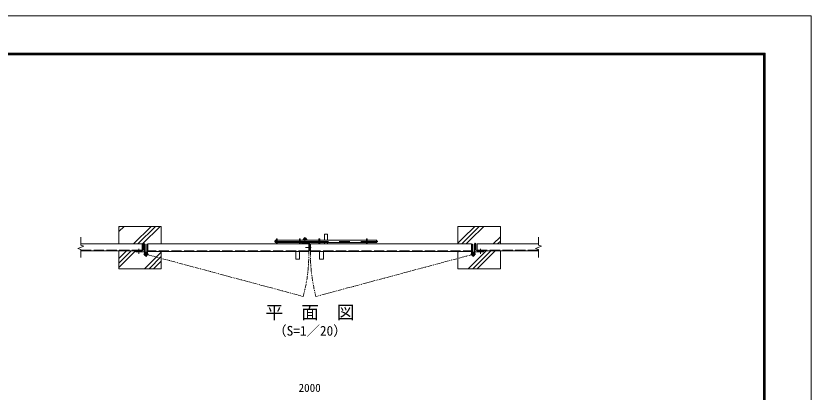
# Model space of a CAD drawing. Units: millimetres at full size; details may follow other scales. Extents: x -4200 to 4200, y -2970 to 2970.
# Drawn here: x -491 to 4200, y 753 to 2970 of the extents above; entities that cross this region are included whole.
import ezdxf
from ezdxf.enums import TextEntityAlignment as Align

# ---------------------------------------------------------------- set-up
doc = ezdxf.new("R2010")
doc.units = ezdxf.units.MM
doc.header["$LTSCALE"] = 10
for name, pattern in [('DASHED', [7.5, 6, -1.5]), ('USER1', [50.8, 31.75, -6.35, 6.35, -6.35]), ('USER2', [5, 2.5, -0.5, 0.5, -0.5, 0.5, -0.5])]:
    doc.linetypes.add(name, pattern=pattern)
doc.layers.add('0-0_D-TTL-TXT', color=7, linetype='Continuous')
for name, color, linetype, lineweight in [('0-1_D-STR3', 3, 'Continuous', 13), ('0-2_D-BMK', 2, 'USER1', 13), ('0-3_D-DCR-HCH', 7, 'Continuous', 13), ('0-4_D-STR1', 1, 'Continuous', 18), ('0-5_D-STR4', 7, 'Continuous', 18), ('0-7_D-STR-DIM', 7, 'Continuous', 13), ('0-B_D-TTL', 7, 'Continuous', 18)]:
    doc.layers.add(name, color=color, linetype=linetype, lineweight=lineweight)
doc.styles.add('ＭＳ ゴシック', font='')
doc.styles.get('ＭＳ ゴシック').set_extended_font_data('MS Gothic')

msp = doc.modelspace()

# ---------------------------------------------------------------- linework, layer by layer
at = {"layer": '0-1_D-STR3'}
for p, q in [((1038.57, 1645.85), (1040.57, 1647.85)), ((1038.57, 1645.85), (1038.57, 1636.85)), ((1040.57, 1634.85), (1040.57, 1647.85)), ((1040.57, 1647.85), (1046.99, 1647.85)), ((1046.99, 1627.35), (1046.99, 1656.85)), ((1051.49, 1656.85), (1046.99, 1656.85)), ((1051.49, 1627.35), (1051.49, 1656.85)), ((1051.49, 1647.85), (1182.49, 1647.85)), ((1182.49, 1627.35), (1182.49, 1656.85)), ((1182.49, 1656.85), (1186.99, 1656.85)), ((1186.99, 1656.85), (1186.99, 1627.35)), ((1186.99, 1647.85), (1296.99, 1647.85)), ((1296.99, 1656.85), (1296.99, 1627.35)), ((1301.49, 1656.85), (1296.99, 1656.85)), ((1301.49, 1627.35), (1301.49, 1656.85)), ((1301.49, 1647.85), (1577.49, 1647.85)), ((1329.07, 1683.85), (1329.07, 1647.85)), ((1329.07, 1683.85), (1348.07, 1683.85)), ((1348.07, 1683.85), (1348.07, 1647.85)), ((1577.49, 1627.35), (1577.49, 1656.85)), ((1577.49, 1656.85), (1581.99, 1656.85)), ((1581.99, 1627.35), (1581.99, 1656.85)), ((1581.99, 1647.85), (1636.57, 1647.85)), ((1636.57, 1647.85), (1636.57, 1634.85)), ((1636.57, 1647.85), (1638.57, 1645.85)), ((1638.57, 1645.85), (1638.57, 1636.85)), ((267.29, 1565.15), (267.29, 1624.85)), ((282.19, 1565.15), (282.19, 1624.85)), ((282.19, 1624.85), (286.69, 1624.85)), ((286.69, 1565.15), (286.69, 1624.85)), ((1038.57, 1636.85), (1040.57, 1634.85)), ((1040.57, 1634.85), (1046.99, 1634.85)), ((1051.49, 1634.85), (1182.49, 1634.85)), ((1186.99, 1634.85), (1296.99, 1634.85)), ((1232.99, 1627.35), (1198.99, 1627.35)), ((1199.49, 1634.35), (1199.49, 1631.35)), ((1229.49, 1634.35), (1199.49, 1634.35)), ((1229.49, 1631.35), (1199.49, 1631.35)), ((1199.99, 1634.35), (1199.99, 1634.85)), ((1228.99, 1634.85), (1228.99, 1634.35)), ((1229.49, 1634.35), (1229.49, 1631.35)), ((1236.99, 1623.35), (1236.99, 1589.35)), ((1240.99, 1586.35), (1240.99, 1631.35)), ((1301.49, 1634.85), (1577.49, 1634.85)), ((1329.07, 1627.35), (1329.07, 1634.85)), ((1348.07, 1627.35), (1348.07, 1634.85)), ((1581.99, 1634.85), (1636.57, 1634.85)), ((1638.57, 1636.85), (1636.57, 1634.85)), ((2197.29, 1565.15), (2197.29, 1624.85)), ((2201.79, 1624.85), (2197.29, 1624.85)), ((2201.79, 1565.15), (2201.79, 1624.85)), ((2216.69, 1565.15), (2216.69, 1624.85)), ((282.19, 1573.34), (279.78, 1569.54)), ((1160.99, 1582.35), (1160.99, 1537.35)), ((1182.99, 1582.35), (1182.99, 1537.35)), ((1240.99, 1586.35), (1239.99, 1586.35)), ((1300.99, 1582.35), (1300.99, 1537.35)), ((1322.99, 1582.35), (1322.99, 1537.35)), ((2201.79, 1573.34), (2204.2, 1569.54)), ((1182.99, 1537.35), (1160.99, 1537.35)), ((1300.99, 1537.35), (1322.99, 1537.35))]:
    msp.add_line(p, q, dxfattribs=at)
for points in [[(271.79, 1573.34), (271.79, 1624.85), (267.29, 1624.85)], [(1240.99, 1631.35), (1195.99, 1631.35), (1195.99, 1630.35)], [(2212.19, 1573.34), (2212.19, 1624.85), (2216.69, 1624.85)]]:
    msp.add_lwpolyline(points, dxfattribs=at)
for centre, radius, start, end in [((1214.49, 1653.25), 9.55, 325.56727, 214.43273), ((1214.49, 1653.25), 8.35, 319.70684, 220.29317), ((1214.49, 1653.25), 8.1, 318.19015, 221.80986), ((1214.49, 1653.25), 6.5, 303.82287, 236.17714), ((1198.99, 1630.35), 3, 180, 270.00011), ((1232.99, 1623.35), 4, 0.00001, 90.00011), ((276.99, 1565.15), 9.7, 57.58265, 0), ((276.99, 1565.15), 5.2, 57.58265, 0), ((1239.99, 1589.35), 3, 180, 270), ((2206.99, 1565.15), 9.7, 180, 122.41735), ((2206.99, 1565.15), 5.2, 180, 122.41735)]:
    msp.add_arc(centre, radius, start, end, dxfattribs=at)
at = {"layer": '0-2_D-BMK'}
for p, q in [((1201.17, 1653.25), (1227.81, 1653.25)), ((1214.49, 1639.93), (1214.49, 1666.58)), ((233.99, 1597.35), (233.99, 1568.35)), ((1035.15, 1641.35), (1643.9, 1641.35)), ((1217.13, 1604.85), (1251.74, 1604.85)), ((2249.99, 1597.35), (2249.99, 1568.35)), ((291.85, 1565.15), (262.13, 1565.15)), ((276.99, 1550.29), (276.99, 1580.02)), ((2192.13, 1565.15), (2221.85, 1565.15)), ((2206.99, 1550.29), (2206.99, 1580.02))]:
    msp.add_line(p, q, dxfattribs=at)
at = {"layer": '0-2_D-BMK', "linetype": 'USER2'}
for p, q in [((276.99, 1565.15), (1204.43, 1316.65)), ((2206.99, 1565.15), (1279.55, 1316.65))]:
    msp.add_line(p, q, dxfattribs=at)
for centre, start, end in [((276.99, 1565.15), 345, 1.02644), ((2206.99, 1565.15), 178.97356, 195)]:
    msp.add_arc(centre, 960.15, start, end, dxfattribs=at)
at = {"layer": '0-3_D-DCR-HCH'}
for p, q in [((116.99, 1699.35), (147.5, 1729.85)), ((116.99, 1725.86), (120.98, 1729.85)), ((202.6, 1625.85), (306.6, 1729.85)), ((229.11, 1625.85), (333.11, 1729.85)), ((255.63, 1625.85), (359.63, 1729.85)), ((2188.48, 1649.51), (2268.82, 1729.85)), ((2166.32, 1627.35), (2188.48, 1649.51)), ((2323.92, 1625.85), (2366.99, 1668.93)), ((2350.43, 1625.85), (2366.99, 1642.41)), ((116.99, 1487.22), (215.63, 1585.85)), ((116.99, 1513.73), (189.11, 1585.85)), ((116.99, 1540.25), (162.6, 1585.85)), ((268.73, 1479.85), (366.99, 1578.12)), ((295.24, 1479.85), (366.99, 1551.6)), ((2116.99, 1578.03), (2121.32, 1582.35)), ((2177.92, 1479.85), (2283.92, 1585.85)), ((2204.43, 1479.85), (2310.43, 1585.85)), ((2230.95, 1479.85), (2336.95, 1585.85)), ((321.76, 1479.85), (366.99, 1525.08))]:
    msp.add_line(p, q, dxfattribs=at)
for points in [[(2116.99, 1631.06), (2146.65, 1660.72), (2215.78, 1729.85)], [(2139.8, 1627.35), (2167.57, 1655.12), (2242.3, 1729.85)]]:
    msp.add_lwpolyline(points, dxfattribs=at)
at = {"layer": '0-4_D-STR1'}
for p, q in [((253.99, 1625.85), (-108.01, 1625.85)), ((260.99, 1625.35), (260.99, 1592.35)), ((1236.99, 1627.35), (286.99, 1627.35)), ((286.99, 1627.35), (286.99, 1587.35)), ((1236.99, 1627.35), (1236.99, 1587.35)), ((1246.99, 1627.35), (2196.99, 1627.35)), ((1246.99, 1627.35), (1246.99, 1587.35)), ((2196.99, 1627.35), (2196.99, 1587.35)), ((2222.99, 1625.35), (2222.99, 1592.35)), ((2229.99, 1625.85), (2229.99, 1585.85)), ((2229.99, 1625.85), (2591.99, 1625.85)), ((254.49, 1585.85), (221.49, 1585.85)), ((1231.99, 1582.35), (291.99, 1582.35)), ((1251.99, 1582.35), (2191.99, 1582.35)), ((2229.49, 1585.85), (2262.49, 1585.85)), ((2229.99, 1585.85), (2591.99, 1585.85))]:
    msp.add_line(p, q, dxfattribs=at)
at = {"layer": '0-4_D-STR1', "linetype": 'DASHED'}
for p, q in [((253.99, 1588.85), (-108.01, 1588.85)), ((1236.89, 1586.35), (287.09, 1586.35)), ((1247.09, 1586.35), (2196.89, 1586.35)), ((2229.99, 1588.85), (2591.99, 1588.85))]:
    msp.add_line(p, q, dxfattribs=at)
at = {"layer": '0-4_D-STR1'}
for points in [[(253.99, 1625.85), (253.99, 1585.85), (-108.01, 1585.85)], [(266.99, 1579.85), (266.99, 1629.85), (265.49, 1629.85)], [(2216.99, 1579.85), (2216.99, 1629.85), (2218.49, 1629.85)], [(216.99, 1581.35), (216.99, 1579.85), (266.99, 1579.85)], [(2266.99, 1581.35), (2266.99, 1579.85), (2216.99, 1579.85)]]:
    msp.add_lwpolyline(points, dxfattribs=at)
for centre, radius, start, end in [((265.49, 1625.35), 4.5, 90, 180), ((2218.49, 1625.35), 4.5, 360, 90), ((221.49, 1581.35), 4.5, 90, 180), ((254.49, 1592.35), 6.5, 270, 0), ((2229.49, 1592.35), 6.5, 180, 270), ((2262.49, 1581.35), 4.5, 360, 90)]:
    msp.add_arc(centre, radius, start, end, dxfattribs=at)
at = {"layer": '0-4_D-STR1', "linetype": 'DASHED'}
for centre, start, end in [((291.99, 1587.35), 180, 270), ((1231.99, 1587.35), 270, 0), ((1251.99, 1587.35), 180, 270), ((2191.99, 1587.35), 270, 0)]:
    msp.add_arc(centre, 5, start, end, dxfattribs=at)
at = {"layer": '0-5_D-STR4'}
for p, q in [((116.99, 1729.85), (366.99, 1729.85)), ((116.99, 1625.85), (116.99, 1729.85)), ((366.99, 1729.85), (366.99, 1627.35)), ((2116.99, 1729.85), (2116.99, 1627.35)), ((2366.99, 1729.85), (2116.99, 1729.85)), ((2366.99, 1625.85), (2366.99, 1729.85)), ((366.99, 1582.35), (366.99, 1479.85)), ((2116.99, 1582.35), (2116.99, 1479.85))]:
    msp.add_line(p, q, dxfattribs=at)
for points in [[(366.99, 1479.85), (116.99, 1479.85), (116.99, 1585.85)], [(2116.99, 1479.85), (2366.99, 1479.85), (2366.99, 1585.85)]]:
    msp.add_lwpolyline(points, dxfattribs=at)
at = {"layer": '0-7_D-STR-DIM'}
for p, q in [((-108.01, 1665.85), (-108.01, 1618.68)), ((2591.99, 1665.85), (2591.99, 1618.68)), ((-125.63, 1599.44), (-90.39, 1612.27)), ((-108.01, 1593.03), (-125.63, 1599.44)), ((-90.39, 1612.27), (-108.01, 1618.68)), ((2574.37, 1599.44), (2609.61, 1612.27)), ((2591.99, 1593.03), (2574.37, 1599.44)), ((2609.61, 1612.27), (2591.99, 1618.68)), ((-108.01, 1593.03), (-108.01, 1545.85)), ((2591.99, 1593.03), (2591.99, 1545.85))]:
    msp.add_line(p, q, dxfattribs=at)
at = {"layer": '0-B_D-TTL', "color": 2}
msp.add_lwpolyline([(-4200, 2970), (4200, 2970), (4200, -2970), (-4200, -2970)], close=True, dxfattribs=at)
at = {"layer": '0-B_D-TTL'}
for points in [[(-3930, 2750), (3930, 2750), (3930, -2750), (-3930, -2750)], [(-3927.5, 2747.5), (3927.5, 2747.5), (3927.5, -2747.5), (-3927.5, -2747.5)], [(-3925, 2745), (3925, 2745), (3925, -2745), (-3925, -2745)], [(-3922.5, 2742.5), (3922.5, 2742.5), (3922.5, -2742.5), (-3922.5, -2742.5)], [(-3920, 2740), (3920, 2740), (3920, -2740), (-3920, -2740)]]:
    msp.add_lwpolyline(points, close=True, dxfattribs=at)

# ---------------------------------------------------------------- texts
at = {"layer": '0-0_D-TTL-TXT', "style": 'ＭＳ ゴシック'}
for s, height, p in [('平\u3000面\u3000図', 76.98, (982.09, 1161.33)), ('（S=1／20）', 57.7, (1027.57, 1068.13))]:
    msp.add_text(s, height=height, dxfattribs=at).set_placement(p, align=Align.BOTTOM_LEFT)
at = {"layer": '0-7_D-STR-DIM', "style": 'ＭＳ ゴシック'}
msp.add_text('2000', height=48.09, dxfattribs=at).set_placement((1176.72, 739.61), align=Align.BOTTOM_LEFT)

doc.saveas('drawing.dxf')
